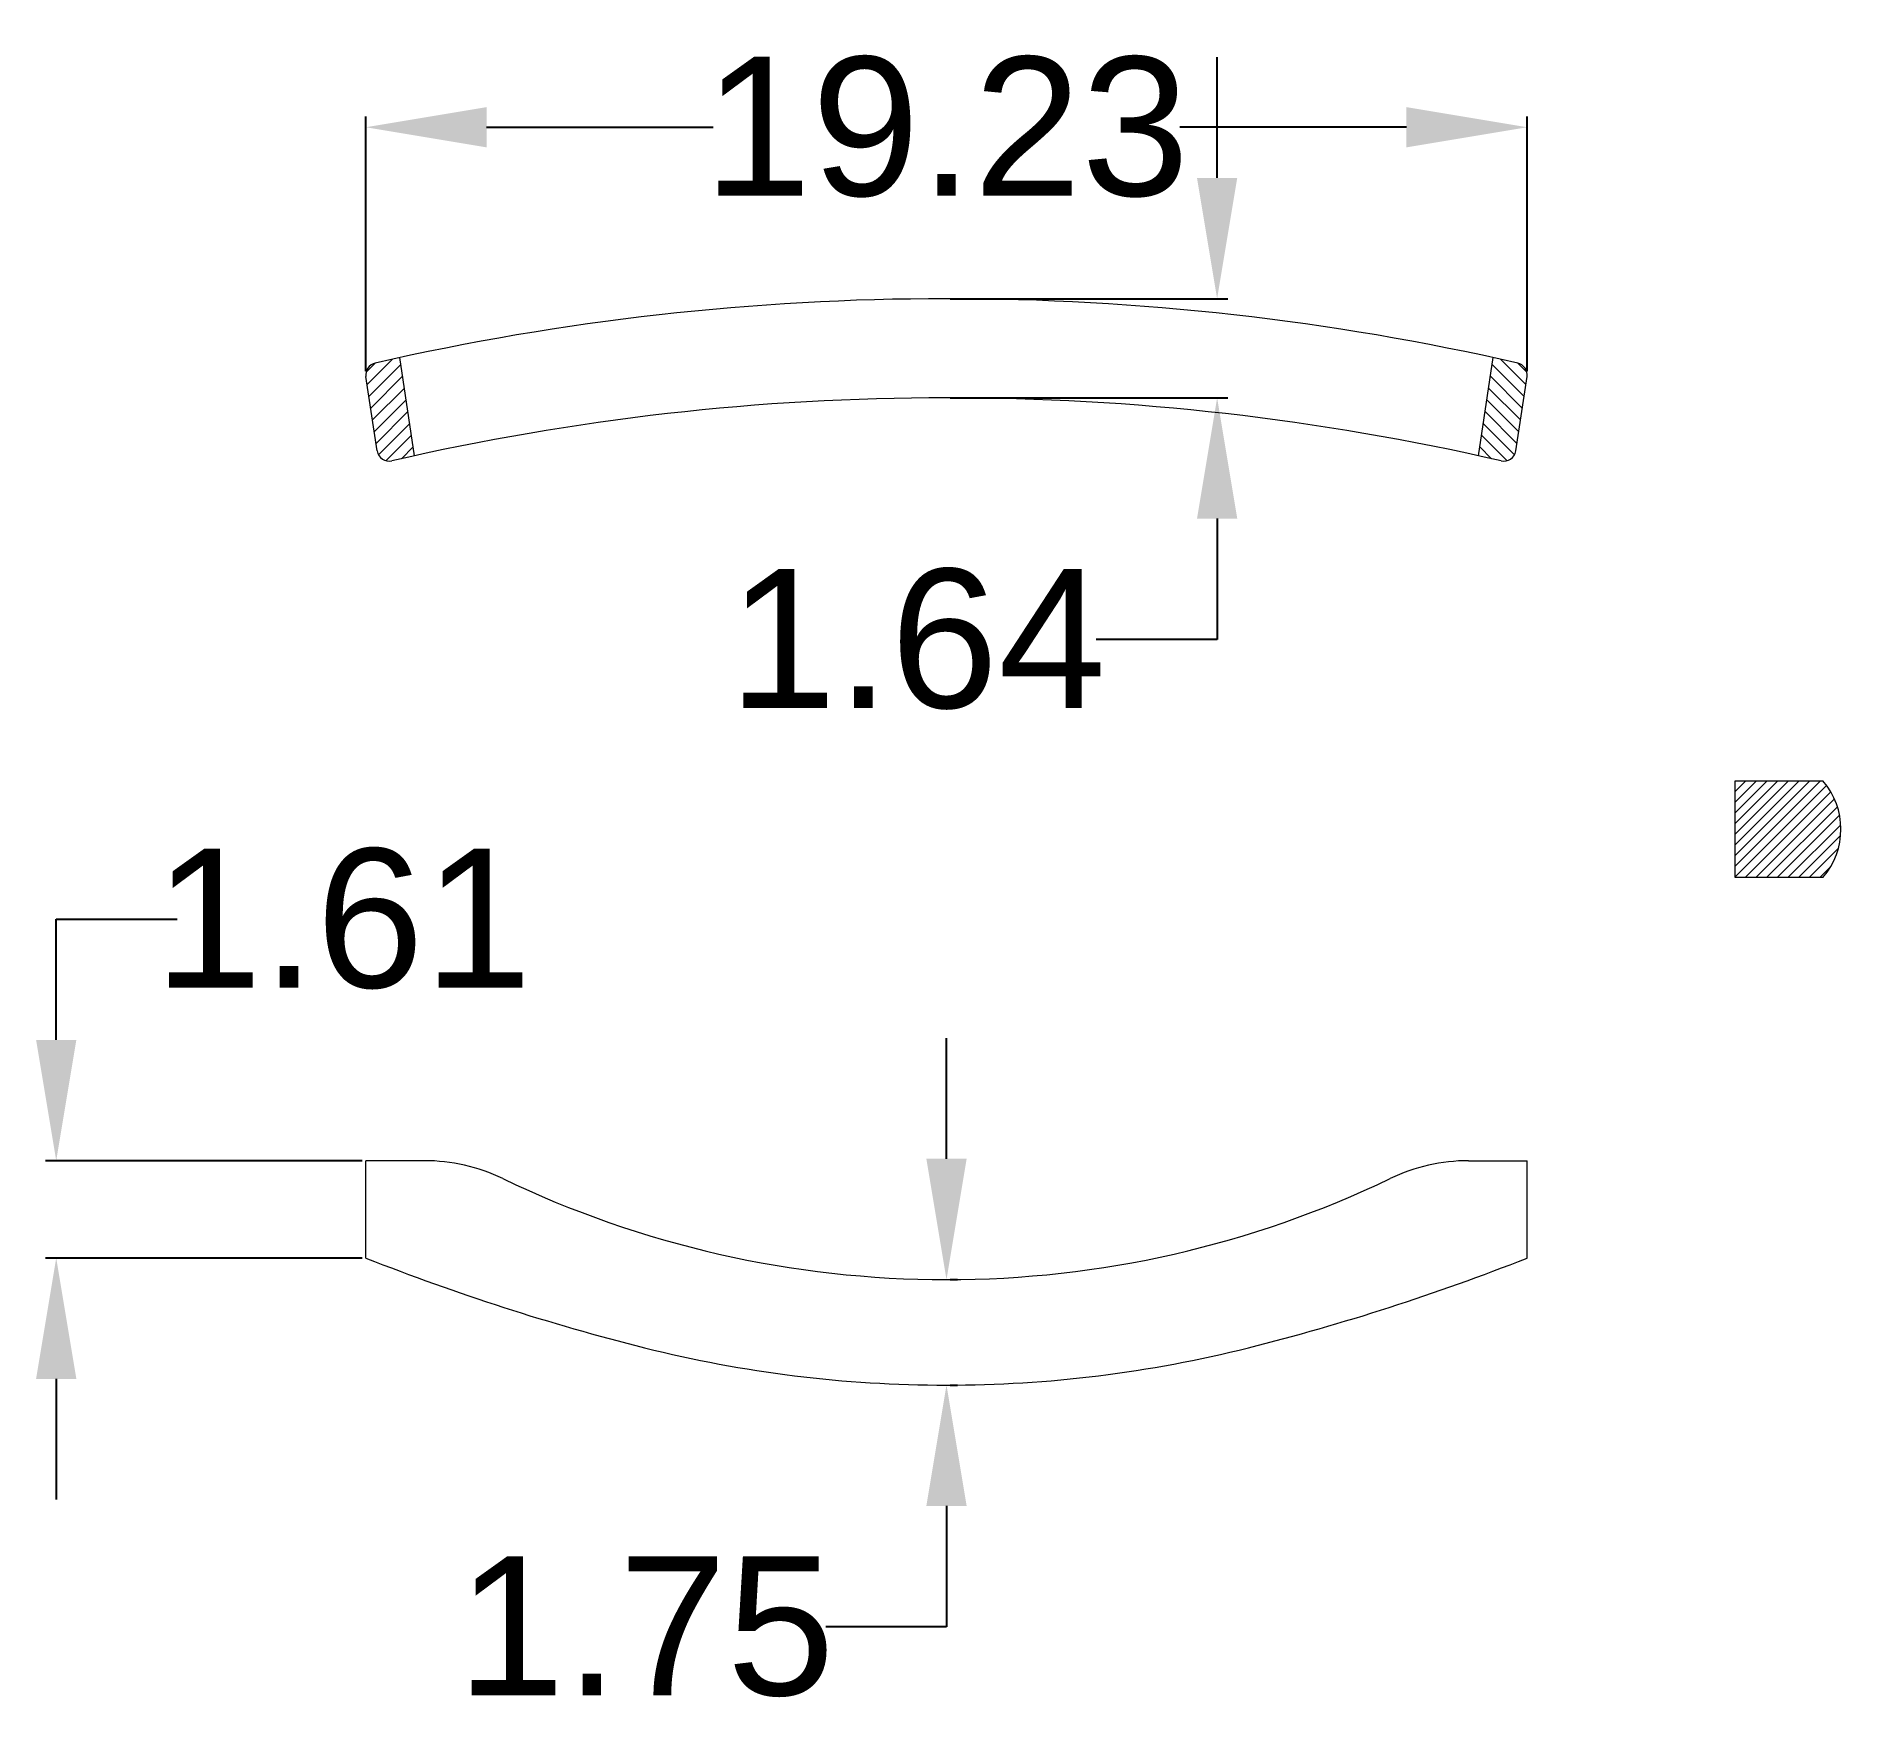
# Model space of a CAD drawing. Header units: millimetres. Extents: x 2679.1 to 2709, y 1416 to 1443.8.
import ezdxf

# ---------------------------------------------------------------- set-up
doc = ezdxf.new("R2010")
doc.units = ezdxf.units.MM
doc.layers.add('2', color=1, linetype='Continuous')
doc.styles.get("Standard").update_dxf_attribs({"font": 'arial.ttf'})
doc.dimstyles.new('Standard$0', dxfattribs={"dimtxt": 2.3, "dimasz": 2, "dimexe": 1, "dimexo": 1, "dimgap": 1, "dimtad": 0, "dimtih": 1, "dimtoh": 1, "dimdec": 1, "dimzin": 0, "dimdsep": 46, "dimtxsty": 'Standard', "dimcen": 0, "dimclrd": 4, "dimclre": 4, "dimclrt": 4, "dimadec": 1, "dimazin": 0, "dimtfac": 1, "dimtdec": 1, "dimtofl": 0, "dimtmove": 0, "dimatfit": 0, "dimfxl": 1, "dimtolj": 1, "dimtzin": 0, "dimarcsym": 0})

# ---------------------------------------------------------------- blocks, each defined once
blk = doc.blocks.new('*D6')
at = {"color": 0, "lineweight": -2, "transparency": 16777216}
for p, q in [((2684.609193737072, 1438.287030425609), (2684.609193737072, 1442.503559821475)), ((2703.837801361884, 1438.287030425609), (2703.837801361884, 1442.503559821475)), ((2686.609193737072, 1442.323559821475), (2690.361089636791, 1442.323559821475)), ((2701.837801361884, 1442.323559821475), (2698.085905462166, 1442.323559821475))]:
    blk.add_line(p, q, dxfattribs=at)
at = {"color": 0, "transparency": 16777216}
for points in [[(2686.609193737072, 1442.656893154808), (2686.609193737072, 1441.990226488141), (2684.609193737072, 1442.323559821475)], [(2701.837801361884, 1442.656893154808), (2701.837801361884, 1441.990226488141), (2703.837801361884, 1442.323559821475)]]:
    blk.add_solid(points, dxfattribs=at)
at = {"layer": 'Defpoints', "color": 0, "transparency": 16777216}
for p in [(2703.837801361884, 1442.323559821475), (2684.609193737072, 1438.224530425609), (2703.837801361884, 1438.224530425609)]:
    blk.add_point(p, dxfattribs=at)
at = {"color": 0, "lineweight": 9, "transparency": 16777216, "insert": (2694.223497549478, 1442.323559821475), "char_height": 2.3, "attachment_point": 5}
blk.add_mtext('\\A1;19.23', dxfattribs=at)
blk = doc.blocks.new('*D7')
at = {"color": 0, "lineweight": -2, "transparency": 16777216}
for p, q in [((2698.704225628845, 1441.484533030292), (2698.704225628845, 1443.484533030292)), ((2694.285997549479, 1439.484533030292), (2698.884225628844, 1439.484533030292)), ((2694.285997549479, 1437.844533030292), (2698.884225628844, 1437.844533030292)), ((2698.704225628845, 1435.844533030292), (2698.704225628845, 1433.844533030292)), ((2698.704225628845, 1433.844533030292), (2696.704225628845, 1433.844533030292))]:
    blk.add_line(p, q, dxfattribs=at)
at = {"color": 0, "transparency": 16777216}
for points in [[(2698.370892295511, 1441.484533030292), (2699.037558962178, 1441.484533030292), (2698.704225628845, 1439.484533030292)], [(2698.370892295511, 1435.844533030292), (2699.037558962178, 1435.844533030292), (2698.704225628845, 1437.844533030292)]]:
    blk.add_solid(points, dxfattribs=at)
at = {"layer": 'Defpoints', "color": 0, "transparency": 16777216}
for p in [(2694.223497549479, 1439.484533030292), (2694.223497549479, 1437.844533030292), (2698.704225628845, 1437.844533030292)]:
    blk.add_point(p, dxfattribs=at)
at = {"color": 0, "lineweight": 9, "transparency": 16777216, "insert": (2693.740010076321, 1433.844533030291), "char_height": 2.3, "attachment_point": 5}
blk.add_mtext('\\A1;1.64', dxfattribs=at)
blk = doc.blocks.new('*D8')
at = {"color": 0, "lineweight": -2, "transparency": 16777216}
for p, q in [((2679.483163289373, 1427.214486574982), (2679.483163289373, 1429.214486574982)), ((2679.483163289373, 1429.214486574982), (2681.483163289373, 1429.214486574982)), ((2684.546693737059, 1425.214486574982), (2679.303163289374, 1425.214486574982)), ((2684.546693737065, 1423.602673076627), (2679.303163289374, 1423.602673076627)), ((2679.483163289373, 1421.602673076627), (2679.483163289373, 1419.602673076627))]:
    blk.add_line(p, q, dxfattribs=at)
at = {"color": 0, "transparency": 16777216}
for points in [[(2679.14982995604, 1427.214486574982), (2679.816496622707, 1427.214486574982), (2679.483163289373, 1425.214486574982)], [(2679.14982995604, 1421.602673076627), (2679.816496622707, 1421.602673076627), (2679.483163289373, 1423.602673076627)]]:
    blk.add_solid(points, dxfattribs=at)
at = {"layer": 'Defpoints', "color": 0, "transparency": 16777216}
for p in [(2679.483163289373, 1425.214486574982), (2684.609193737059, 1425.214486574982), (2684.609193737065, 1423.602673076627)]:
    blk.add_point(p, dxfattribs=at)
at = {"color": 0, "lineweight": 9, "transparency": 16777216, "insert": (2684.230086891011, 1429.214486574981), "char_height": 2.3, "attachment_point": 5}
blk.add_mtext('\\A1;1.61', dxfattribs=at)
blk = doc.blocks.new('*D9')
at = {"color": 0, "lineweight": -2, "transparency": 16777216}
for p, q in [((2694.223497549493, 1425.245596391202), (2694.223497549493, 1427.245596391202)), ((2694.285997549479, 1423.245596391202), (2694.403497549493, 1423.245596391202)), ((2694.285997549479, 1421.498906643703), (2694.403497549493, 1421.498906643703)), ((2694.223497549493, 1419.498906643703), (2694.223497549493, 1417.498906643703)), ((2694.223497549493, 1417.498906643703), (2692.223497549493, 1417.498906643703))]:
    blk.add_line(p, q, dxfattribs=at)
at = {"color": 0, "transparency": 16777216}
for points in [[(2693.89016421616, 1425.245596391202), (2694.556830882827, 1425.245596391202), (2694.223497549493, 1423.245596391202)], [(2693.89016421616, 1419.498906643703), (2694.556830882827, 1419.498906643703), (2694.223497549493, 1421.498906643703)]]:
    blk.add_solid(points, dxfattribs=at)
at = {"layer": 'Defpoints', "color": 0, "transparency": 16777216}
for p in [(2694.223497549479, 1423.245596391202), (2694.223497549479, 1421.498906643703), (2694.223497549493, 1421.498906643703)]:
    blk.add_point(p, dxfattribs=at)
at = {"color": 0, "lineweight": 9, "transparency": 16777216, "insert": (2689.245946389875, 1417.498906643702), "char_height": 2.3, "attachment_point": 5}
blk.add_mtext('\\A1;1.75', dxfattribs=at)

msp = doc.modelspace()

# ---------------------------------------------------------------- hatches: boundary and pattern name
at = {"lineweight": 9}
h = msp.add_hatch(dxfattribs=at)
h.set_pattern_fill('ANSI31', color=1, scale=0.05, style=0)
h.set_pattern_definition([(45, (1600.741619877929, 745.0389866409796), (-0.1122532015133644, 0.1122532015133644), [])])
edge = h.paths.add_edge_path()
edge.add_line((2684.797806689671, 1436.965112405432), (2684.611452416065, 1438.194557605148))
edge.add_arc((2684.809193737072, 1438.224530425608), 0.2, 102.8483122733499, 188.6190511733722, ccw=False)
edge.add_arc((2694.223497549478, 1396.948447534947), 42.53608549534412, 102.28831591266561, 102.84831227333848, ccw=False)
edge.add_line((2685.170494107754, 1438.509988627059), (2685.416796402315, 1436.8850450834))
edge.add_arc((2694.223497549478, 1396.948447534947), 40.89608549534411, 102.4356732382073, 102.9761654987933)
edge.add_arc((2684.995548010678, 1436.995085225893), 0.2, 188.6190511734044, 282.9761654988051, ccw=False)
h = msp.add_hatch(dxfattribs=at)
h.set_pattern_fill('ANSI31', color=1, scale=0.05, style=0)
h.set_pattern_definition([(135, (3787.705375221027, 745.0389866409796), (0.1122532015133644, 0.1122532015133644), [])])
edge = h.paths.add_edge_path()
edge.add_line((2703.649188409286, 1436.965112405432), (2703.835542682892, 1438.194557605148))
edge.add_arc((2703.637801361884, 1438.224530425608), 0.2, 351.3809488266278, 437.1516877266501)
edge.add_arc((2694.223497549478, 1396.948447534947), 42.53608549534412, 437.1516877266615, 437.7116840873344)
edge.add_line((2703.276500991203, 1438.509988627059), (2703.030198696641, 1436.8850450834))
edge.add_arc((2694.223497549478, 1396.948447534947), 40.89608549534411, 437.0238345012067, 437.5643267617927, ccw=False)
edge.add_arc((2703.451447088279, 1436.995085225893), 0.2, 257.0238345011949, 351.3809488265956)
at = {"layer": '2', "lineweight": 9}
h = msp.add_hatch(dxfattribs=at)
h.set_pattern_fill('ANSI31', color=1, style=0)
h.set_pattern_definition([(45, (376.8668411915655, 3314.915054415035), (-0.08838834764831843, 0.08838834764831845), [])])
edge = h.paths.add_edge_path()
edge.add_arc((2707.814720467106, 1430.703017073576), 1.217307954683253, 318.9142465883124, 401.0857534116876)
edge.add_line((2708.732238127174, 1431.503017073576), (2707.282238127174, 1431.503017073576))
edge.add_line((2707.282238127174, 1431.503017073576), (2707.282238127174, 1429.903017073576))
edge.add_line((2707.282238127174, 1429.903017073576), (2708.732238127174, 1429.903017073576))

# ---------------------------------------------------------------- linework, layer by layer
at = {"color": 0, "lineweight": 9}
for p, q in [((2685.416796402315, 1436.8850450834), (2685.170494107754, 1438.509988627059)), ((2703.030198696641, 1436.8850450834), (2703.276500991203, 1438.509988627059)), ((2684.797806689671, 1436.965112405432), (2684.611452416065, 1438.194557605148)), ((2703.649188409286, 1436.965112405432), (2703.835542682892, 1438.194557605148)), ((2707.282238127174, 1431.503017073576), (2708.732238127174, 1431.503017073576)), ((2707.282238127174, 1429.903017073576), (2707.282238127174, 1431.503017073576)), ((2708.732238127174, 1429.903017073576), (2707.282238127174, 1429.903017073576)), ((2685.578248285247, 1425.214486574976), (2684.609193737072, 1425.214486574976)), ((2684.609193737072, 1423.602673076622), (2684.609193737072, 1425.214486574976)), ((2702.868746813709, 1425.214486574976), (2703.837801361884, 1425.214486574976)), ((2703.837801361884, 1423.602673076622), (2703.837801361884, 1425.214486574976))]:
    msp.add_line(p, q, dxfattribs=at)
for centre, radius, start, end in [((2694.223497549478, 1396.948447534948), 42.53608549534412, 90, 102.8483122733731), ((2694.223497549478, 1396.948447534948), 42.53608549534412, 77.15168772662695, 90), ((2684.809193737072, 1438.224530425609), 0.2, 102.8483122733731, 188.6190511733593), ((2703.637801361884, 1438.224530425609), 0.2, 351.3809488266407, 77.15168772662695), ((2694.223497549478, 1396.948447534948), 40.89608549534411, 90, 102.9761654988193), ((2694.223497549478, 1396.948447534948), 40.89608549534411, 77.02383450118069, 90), ((2684.995548010678, 1436.995085225893), 0.2, 188.6190511734109, 282.9761654988193), ((2703.451447088279, 1436.995085225893), 0.2, 257.0238345011807, 351.3809488265891), ((2707.814720467106, 1430.703017073576), 1.217307954683253, 318.9142465883124, 41.08575341168762), ((2685.578248285247, 1422.214486574976), 3, 64.34029134724094, 90), ((2702.868746813709, 1422.214486574976), 3, 90, 115.6597086527591), ((2694.223497549478, 1440.210362340136), 16.96476594893434, 244.3402913472409, 270), ((2694.223497549478, 1440.210362340136), 16.96476594893434, 270, 295.659708652759), ((2698.357672344881, 1458.426764003875), 37.43979130469143, 248.4559964917305, 255.8820208582221), ((2690.089322754077, 1458.426764003875), 37.43979130469143, 284.1179791417778, 291.5440035082695), ((2694.223497549478, 1441.989755816033), 20.49084917233089, 255.8820208582221, 270), ((2694.223497549478, 1441.989755816033), 20.49084917233089, 270, 284.1179791417778)]:
    msp.add_arc(centre, radius, start, end, dxfattribs=at)

# ---------------------------------------------------------------- dimensions: what is measured, and where the dimension line sits
at = {"color": 3, "lineweight": 9}
dim = msp.add_linear_dim(base=(2703.837801361884, 1442.323559821475), p1=(2684.609193737072, 1438.224530425609), p2=(2703.837801361884, 1438.224530425609), dimstyle='Standard$0', override={"dimasz": 2, "dimexe": 0.18, "dimexo": 0.0625, "dimgap": 0.09, "dimdec": 2, "dimtxsty": 'Standard', "dimcen": 0.09, "dimclrd": 0, "dimclre": 0, "dimclrt": 0, "dimtdec": 2, "dimatfit": 3, "dimfxl": 1.25, "dimarcsym": 0}, dxfattribs=at)
dim.commit()
dim.dimension.update_dxf_attribs({"geometry": '*D6', "text_midpoint": (2694.223497549478, 1442.323559821475)})
dim = msp.add_linear_dim(base=(2698.704225628845, 1437.844533030292), p1=(2694.223497549478, 1439.484533030292), p2=(2694.223497549478, 1437.844533030292), angle=90, dimstyle='Standard$0', override={"dimasz": 2, "dimexe": 0.18, "dimexo": 0.0625, "dimgap": 0.09, "dimdec": 2, "dimtxsty": 'Standard', "dimcen": 0.09, "dimclrd": 0, "dimclre": 0, "dimclrt": 0, "dimtdec": 2, "dimatfit": 3, "dimfxl": 1.25, "dimarcsym": 0}, dxfattribs=at)
dim.commit()
dim.dimension.update_dxf_attribs({"geometry": '*D7', "text_midpoint": (2693.740010076321, 1433.844533030291)})
for p1, p2, distance, picture, middle in [((2684.609193737064, 1423.602673076627), (2684.609193737058, 1425.214486574981), 5.126030447685026, '*D8', (2684.230086891011, 1429.214486574981)), ((2694.223497549478, 1423.245596391202), (2694.223497549478, 1421.498906643702), 1.5006662579253316e-11, '*D9', (2689.245946389875, 1417.498906643702))]:
    dim = msp.add_aligned_dim(p1=p1, p2=p2, distance=distance, dimstyle='Standard$0', override={"dimasz": 2, "dimexe": 0.18, "dimexo": 0.0625, "dimgap": 0.09, "dimdec": 2, "dimtxsty": 'Standard', "dimcen": 0.09, "dimclrd": 0, "dimclre": 0, "dimclrt": 0, "dimtdec": 2, "dimatfit": 3, "dimfxl": 1.25, "dimarcsym": 0}, dxfattribs=at)
    dim.commit()
    dim.dimension.update_dxf_attribs({"geometry": picture, "text_midpoint": middle})

doc.saveas('drawing.dxf')
